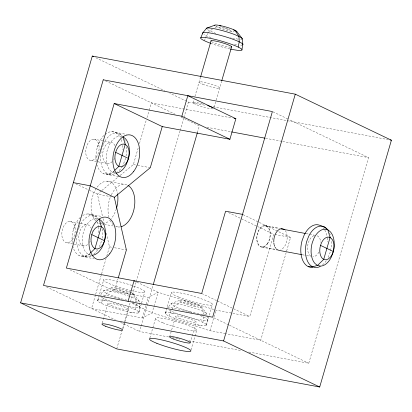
<?xml version="1.0" encoding="UTF-8"?>
<svg xmlns="http://www.w3.org/2000/svg" width="412" height="412" viewBox="0 0 412 412"><rect width="100%" height="100%" fill="white"/><g stroke="black" fill="none" stroke-linecap="round" stroke-linejoin="round"><path stroke-width="0.31" stroke-dasharray="2.06 1.54" d="M138.921 312.126L139.797 306.816L139.091 301.079L133.72 294.065M206.582 324.826L207.457 319.516L206.989 315.69M135.182 309.675L136.166 304.437L136.068 302.485M202.843 322.375L203.827 317.137L203.729 315.185M95.491 294.915L91.552 308.49L142.294 318.012L152.095 312.852L209.955 330.712L224.993 333.535M95.672 294.297L101.409 274.557M101.589 273.939L106.069 258.515M106.785 256.048L109.474 246.793L106.023 231.75M120.067 175.481L133.375 164.527L138.571 146.636M139.467 143.551L146.281 120.103M146.996 117.636L148.969 110.849M149.149 110.236L151.297 102.83L232.09 117.997M97.608 300.873L103.783 279.619M102.315 323.039L108.037 303.34M257.448 226.466L273.661 234.237L249.76 316.498L215.929 310.148L158.069 292.283L148.268 297.449L114.438 291.099L118.007 278.821M116.72 348.907L121.916 331.016M122.632 328.549L124.249 322.993M124.424 322.38L136.078 282.277M136.254 281.659L179.993 131.114M180.173 130.501L183.757 118.156M183.937 117.544L188.418 102.119L169.888 93.241M122.972 328.668L124.98 321.757M125.078 321.412L128.595 309.314M193.058 102.789L194.134 99.086M194.917 96.398L200.51 77.152M138.72 312.816L141.532 303.139M141.558 303.057L144.895 291.562M142.294 318.012L148.268 297.449M168.642 336.964L139.606 331.516L141.043 326.577M141.223 325.959L146.966 306.193M147.146 305.58L153.063 285.197M197.384 132.654L199.357 125.861L180.827 116.982M214.065 107.208L216.001 100.554M216.125 100.126L221.605 81.272M149.844 338.092L155.669 318.049M165.269 313.573L171.444 292.319M169.626 336.954L175.697 316.04M190.179 342.923L196.256 322.014M190.983 349.953L196.782 329.991M206.381 325.516L212.556 304.262M209.955 330.712L215.929 310.148M259.308 222.428L290.578 237.41L260.703 340.24L225.616 333.653M248.802 352.013L308.763 363.271L368.508 157.611L289.183 119.598M103.85 135.512A21.589 13.04 -79.4 0 0 99.287 142.13L97.33 147.254A21.589 13.04 -79.4 0 0 96.3 161.828M103.417 144.349L103.814 143.247A20.945 12.648 -79.4 0 1 122.189 135.986M80.355 217.387A21.589 13.04 -79.4 0 0 75.386 224.391L73.429 229.52A21.589 13.04 -79.4 0 0 72.399 244.089M79.32 227.167L79.918 225.513A20.945 12.648 -79.4 0 1 98.288 218.247M99.431 246.628L101.326 241.653A20.945 12.648 -79.4 0 0 101.646 240.49M328.189 257.407L330.084 252.432A20.945 12.648 -79.4 0 0 331.279 239.774M97.33 147.254L99.287 142.13M73.429 229.52L75.386 224.391M103.216 144.9L101.919 148.222A20.945 12.648 -79.4 0 0 103 168.832A20.945 12.648 -79.4 0 0 115.345 173.437M79.099 227.718L78.017 230.488A20.945 12.648 -79.4 0 0 79.104 251.099A20.945 12.648 -79.4 0 0 91.449 255.703M204.398 40.731L205.284 38.491M205.511 37.93L206.397 35.684L207.911 33.454M101.352 303.325L103.474 298.108M169.013 316.025L171.135 310.813M97.809 300.183L99.215 296.882M165.47 312.883L166.875 309.582M208.261 32.939L209.651 30.874L212.396 29.303M104.169 297.078L106.605 293.468L113.738 289.384L131.758 292.767L133.076 293.493A11.469 1.457 16.2 0 1 131.237 294.467L130.527 294.348M171.83 309.778L174.266 306.168L181.398 302.084L199.418 305.467L200.737 306.198A11.469 1.457 16.2 0 1 198.898 307.167L196.787 306.832A11.469 1.457 16.2 0 1 183.381 302.938L180.075 301.357A11.469 1.457 16.2 0 1 181.919 300.384L184.025 300.719A11.469 1.457 16.2 0 1 197.436 304.612L199.418 305.467L203.564 311.668L205.712 312.852A18.648 2.369 16.2 0 1 202.719 314.428L199.861 313.975M113.959 171.114L112.625 172.412L107.779 173.756L103.371 173.581M90.063 253.375L88.729 254.673L83.878 256.017L79.47 255.842M101.337 190.9L97.397 194.145L102.428 216.079M101.831 190.493L119.573 175.888M215.136 27.733L216.784 26.79L229.834 29.242M111.879 287.72L103.587 290.764L99.915 295.229A20.945 2.663 16.2 0 1 104.257 295.167L108.104 295.775A20.945 2.663 16.2 0 1 121.967 299.236M179.544 300.42L171.248 303.464L167.576 307.934A20.945 2.663 16.2 0 1 171.917 307.867L175.764 308.475A20.945 2.663 16.2 0 1 190.205 312.111M114.382 173.874L115.566 173.473M90.48 256.14L91.665 255.739M110.993 174.523L106.682 174.369L119.212 176.722M87.092 256.784L82.781 256.63L94.06 258.746M215.903 26.306L218.767 27.645A11.469 1.457 16.2 0 0 232.177 31.539L234.284 31.873M234.459 44.352L237.879 44.887M116.364 288.019L114.258 287.684A11.469 1.457 16.2 0 0 112.414 288.652L115.721 290.239A11.469 1.457 16.2 0 0 129.126 294.132L116.364 288.019A11.469 1.457 16.2 0 1 129.775 291.912M131.629 301.187L135.059 301.728A18.648 2.369 16.2 0 0 138.051 300.152L132.679 297.577A18.648 2.369 16.2 0 0 129.316 296.316M106.25 300.745L102.284 300.116A21.589 2.745 16.2 0 0 103.062 304.102A21.589 2.745 16.2 0 0 130.28 312.255L134.25 312.883A21.589 2.745 16.2 0 0 133.467 308.897A21.589 2.745 16.2 0 0 106.25 300.745L102.284 300.116M173.91 313.444L169.945 312.816A21.589 2.745 16.2 0 0 170.722 316.802A21.589 2.745 16.2 0 0 197.94 324.955L201.911 325.583A21.589 2.745 16.2 0 0 201.128 321.597A21.589 2.745 16.2 0 0 173.91 313.444L169.945 312.816M130.28 312.255L134.25 312.883M197.94 324.955L201.911 325.583M238.105 39.135L234.675 38.594A18.648 2.369 16.2 0 1 230.54 37.719M188.418 102.119L206.124 105.441M213.076 106.749L388.871 139.745M206.932 127.282L231.549 131.902M265.632 138.298L282.04 141.378M282.673 141.496L368.508 157.611M112.007 131.66L126.417 134.363M93.761 139.158L110.674 142.336M133.375 164.527L137.134 165.233M137.757 165.351L150.287 167.705M91.098 160.515L97.361 161.689M97.989 161.808L108.011 163.693M107.171 181.131L124.084 184.303M264.89 225.503L279.3 228.207M111.801 196.848L97.397 194.145L89.955 190.581M264.787 225.853L279.197 228.557M306.137 233.614L314.907 235.262M274.912 234.469L290.578 237.41M88.106 213.921L101.888 216.506M262.228 246.855L279.145 250.032M262.125 247.205L277.791 250.146M302.223 254.734L305.982 255.44M306.605 255.558L310.365 256.264M103.726 224.19L101.846 223.84A21.589 13.04 -79.4 0 0 103.587 223.685M104.354 224.308L113.125 225.956M115.628 226.425L118.764 227.012M69.86 221.424L79.882 223.304M80.51 223.422L86.778 224.597M109.474 246.793L111.982 247.262M114.485 247.73L126.391 249.966M67.197 242.781L84.115 245.954M172.427 337.675L178.108 338.746M178.741 338.865L180.003 339.102M188.84 340.76L241.226 350.591M121.828 136.537L120.098 136.156A18.648 11.258 -79.4 0 0 109.113 145.199L107.424 149.628A18.648 11.258 -79.4 0 0 110.133 170.47L112.625 172.412L114.927 172.916M97.927 218.803L96.202 218.422A18.648 11.258 -79.4 0 0 85.217 227.465L83.528 231.894A18.648 11.258 -79.4 0 0 86.232 252.736L88.729 254.673L91.026 255.183M115.319 132.448L119.367 133.859L122.477 136.387M91.418 214.709L95.471 216.12L98.082 218.247M223.474 27.372L232.177 31.539M272.971 111.832L288.606 119.32M95.775 57.726L164.676 90.743M105.554 80.912L175.038 114.206M243.095 214.657L258.731 222.15M228.495 212.592L256.872 226.188M75.654 183.726L89.383 190.308M201.7 293.473L216.758 300.683M217.335 300.961L249.76 316.498M184.025 300.719L196.787 306.832M213.802 317.765L228.856 324.98M229.433 325.259L308.763 363.271M136.902 282.143L158.069 292.283L152.095 312.852L130.928 302.707M69.855 269.731L114.438 291.099M46.386 286.845L115.288 319.861M120.5 322.359L139.606 331.516M207.504 29.69L212.875 32.26A18.648 2.369 16.2 0 0 216.238 33.526M201.38 306.765L206.752 313.779L206.912 315.051M131.758 292.767L135.903 298.968L136.042 301.898M103.005 218.587L104.154 223.603A21.589 13.04 -79.4 0 0 109.597 220.374M203.703 314.598L203.564 311.668L200.34 310.277A18.648 2.369 16.2 0 0 178.535 303.943L175.11 303.407A18.648 2.369 16.2 0 0 172.118 304.983L177.49 307.553A18.648 2.369 16.2 0 0 199.29 313.887M212.819 108.892A10.794 1.37 16.2 0 1 194.928 104.015A10.794 1.37 16.2 0 1 202.416 103.906M119.918 226.955A21.589 13.04 -79.4 0 1 115.973 226.456M113.449 224.911A21.589 13.04 -79.4 0 1 110.241 220.59M109.01 217.32A21.589 13.04 -79.4 0 1 110.401 196.982M111.364 194.773A21.589 13.04 -79.4 0 1 127.401 185.091M87.581 244.584A10.794 6.52 -79.4 0 1 79.295 241.303A10.794 6.52 -79.4 0 1 82.235 227.022A10.794 6.52 -79.4 0 1 91.037 227.81M91.907 230.535A10.794 6.52 -79.4 0 1 92.061 231.565M90.177 241.303A10.794 6.52 -79.4 0 1 89.507 242.411M112.291 161.555A10.794 6.52 -79.4 0 1 103.453 159.784A10.794 6.52 -79.4 0 1 105.884 145.06A10.794 6.52 -79.4 0 1 114.933 145.549M114.371 158.455A10.794 6.52 -79.4 0 1 113.753 159.609M95.625 220.858A21.589 13.04 -79.4 0 1 97.582 186.579A21.589 13.04 -79.4 0 1 117.554 193.671M116.344 208.833A21.589 13.04 -79.4 0 1 111.183 218.695M100.713 223.737A21.589 13.04 -79.4 0 1 97.016 222.125M285.233 230.54A10.794 6.52 -79.4 0 1 286.747 241.211A10.794 6.52 -79.4 0 1 280.891 249.698M277.487 249.636A10.794 6.52 -79.4 0 1 276.035 248.544M100.518 221.584A20.945 12.648 -79.4 0 1 101.872 225.333M102.521 228.995A20.945 12.648 -79.4 0 1 101.79 239.897M97.562 249.904A20.945 12.648 -79.4 0 1 93.818 254.127M82.621 215.61A21.589 13.04 -79.4 0 1 96.341 219.787M97.299 221.908A21.589 13.04 -79.4 0 1 98.489 226.461M98.576 227.038A21.589 13.04 -79.4 0 1 98.818 233.037M89.713 253.89A21.589 13.04 -79.4 0 1 72.867 246.345M200.253 315.587A20.945 2.663 16.2 0 1 202.925 320.248L199.073 319.645A20.945 2.663 16.2 0 1 169.389 310.143M190.782 312.286A20.945 2.663 16.2 0 1 191.925 312.646M105.075 134.4A21.589 13.04 -79.4 0 1 120.242 137.526M121.2 139.647A21.589 13.04 -79.4 0 1 122.065 142.542M122.549 145.354A21.589 13.04 -79.4 0 1 122.761 149.535M114.433 170.903A21.589 13.04 -79.4 0 1 97.103 165.253M329.507 232.852A20.945 12.648 -79.4 0 1 330.769 236.694M326.319 260.683A20.945 12.648 -79.4 0 1 322.575 264.906M317.188 235.772A10.794 6.52 -79.4 0 1 320.819 242.344M318.934 252.082A10.794 6.52 -79.4 0 1 312.873 256.733M310.705 256.048A10.794 6.52 -79.4 0 1 307.692 245.47A10.794 6.52 -79.4 0 1 313.784 235.71M323.085 227.682A21.589 13.04 -79.4 0 1 324.486 229.51M324.8 230.03A21.589 13.04 -79.4 0 1 327.246 237.24M327.334 237.812A21.589 13.04 -79.4 0 1 327.622 241.962M242.647 44.893A20.945 2.663 16.2 0 1 239.563 45.083M211.011 37.641A20.945 2.663 16.2 0 1 203.94 34.345M241.638 39.197A18.648 2.369 16.2 0 1 240.593 39.3M230.746 47.195A10.794 1.37 16.2 0 1 220.93 45.222A10.794 1.37 16.2 0 1 211.588 41.627M229.793 48.93A21.589 2.745 16.2 0 1 210.867 43.394M124.419 139.323A20.945 12.648 -79.4 0 1 125.912 143.649M126.422 146.729A20.945 12.648 -79.4 0 1 126.057 155.839M125.542 158.229A20.945 12.648 -79.4 0 1 125.227 159.393L123.332 164.362A20.945 12.648 -79.4 0 1 122.75 165.5M122.441 166.057A20.945 12.648 -79.4 0 1 117.714 171.861M126.948 300.178A18.648 2.369 16.2 0 1 109.829 294.853L104.457 292.283A18.648 2.369 16.2 0 1 107.45 290.702L110.874 291.243A18.648 2.369 16.2 0 1 128.714 296.104M132.592 302.887A20.945 2.663 16.2 0 1 135.265 307.548L131.413 306.94A20.945 2.663 16.2 0 1 101.285 297.181M133.488 286.021A21.589 2.745 16.2 0 1 144.972 291.959A21.589 2.745 16.2 0 1 132.097 290.821M131.469 290.671A21.589 2.745 16.2 0 1 103.505 279.908A21.589 2.745 16.2 0 1 132.88 285.804M267.27 243.811A10.794 6.52 -79.4 0 0 266.549 225.894A10.794 6.52 -79.4 0 0 256.861 238.826A10.794 6.52 -79.4 0 0 267.27 243.811M72.239 239.738A10.794 6.52 -79.4 0 0 71.518 221.821A10.794 6.52 -79.4 0 0 61.831 234.752A10.794 6.52 -79.4 0 0 72.239 239.738M96.14 157.472A10.794 6.52 -79.4 0 0 95.414 139.555A10.794 6.52 -79.4 0 0 85.732 152.486A10.794 6.52 -79.4 0 0 96.14 157.472M179.313 318.409A10.794 1.37 16.2 0 0 196.153 322.359A10.794 1.37 16.2 0 0 182.315 316.828A10.794 1.37 16.2 0 0 179.313 318.409M162.895 322.787A21.589 2.745 16.2 0 0 196.581 330.682A21.589 2.745 16.2 0 0 168.899 319.624A21.589 2.745 16.2 0 0 162.895 322.787M202.75 84.249A10.794 1.37 16.2 0 0 219.591 88.194A10.794 1.37 16.2 0 0 205.748 82.668A10.794 1.37 16.2 0 0 202.75 84.249M178.674 297.057A21.589 2.745 16.2 0 0 212.36 304.952A21.589 2.745 16.2 0 0 184.674 293.895A21.589 2.745 16.2 0 0 178.674 297.057M267.167 244.162A10.794 6.52 -79.4 0 0 266.446 226.245A10.794 6.52 -79.4 0 0 256.764 239.176A10.794 6.52 -79.4 0 0 267.167 244.162M111.652 305.709A10.794 1.37 16.2 0 0 128.493 309.659A10.794 1.37 16.2 0 0 114.649 304.128A10.794 1.37 16.2 0 0 111.652 305.709"/><path stroke-width="0.62" d="M241.968 49.533L242.843 44.223L242.138 38.486L236.766 31.472M238.229 47.081L239.212 41.844L238.95 36.374L234.804 30.174L232.821 29.319A11.469 1.457 16.2 0 0 219.411 25.426L217.304 25.091A11.469 1.457 16.2 0 0 214.822 25.492M20.6 302.851L92.298 56.063L295.28 94.163L391.4 140.219L319.702 387.007L116.72 348.907L20.6 302.851L223.582 340.951L319.702 387.007M181.841 116.241L187.815 95.677L235.875 118.707L229.901 139.271L181.841 116.241L114.181 103.541L66.378 268.068L201.7 293.473L225.601 211.207L242.519 214.384M118.362 277.59L126.391 249.966L114.309 197.322L90.28 185.807L73.367 182.629M114.181 103.541L162.24 126.572L150.287 167.705L114.309 197.322M128.065 301.337L134.039 280.768L135.188 281.319M200.685 76.534L211.083 40.747M153.243 284.579L197.384 132.654M221.78 80.654L231.642 46.721M223.582 340.951L295.28 94.163M115.648 152.337L116.689 149.613A11.469 6.927 -79.4 0 1 123.445 144.051L125.212 144.442L126.747 145.637A11.469 6.927 -79.4 0 1 128.41 158.45L127.375 161.174A11.469 6.927 -79.4 0 1 120.618 166.736L118.847 166.35L117.312 165.155A11.469 6.927 -79.4 0 1 115.648 152.337L128.41 158.45M91.747 234.598L92.788 231.879A11.469 6.927 -79.4 0 1 99.544 226.317L101.311 226.703L102.846 227.898A11.469 6.927 -79.4 0 1 104.514 240.716L103.474 243.441A11.469 6.927 -79.4 0 1 96.717 249.002L94.951 248.611L93.416 247.416A11.469 6.927 -79.4 0 1 91.747 234.598L104.514 240.716M320.51 245.377L321.545 242.658A11.469 6.927 -79.4 0 1 328.302 237.096L330.074 237.482L331.608 238.677A11.469 6.927 -79.4 0 1 333.272 251.495L332.232 254.219A11.469 6.927 -79.4 0 1 325.475 259.781L323.708 259.39L322.174 258.195A11.469 6.927 -79.4 0 1 320.51 245.377L333.272 251.495M200.855 37.59L202.962 32.641L206.633 28.171L214.93 25.127M114.85 170.244L118.847 166.35L125.212 144.442L122.977 136.789L125.469 138.731A18.648 11.258 -79.4 0 1 128.178 159.573L126.489 164.002A18.648 11.258 -79.4 0 1 116.096 173.03M90.506 252.942L94.951 248.611L101.311 226.703L99.076 219.055L101.573 220.997A18.648 11.258 -79.4 0 1 104.277 241.839L102.588 246.263A18.648 11.258 -79.4 0 1 92.195 255.296M308.228 266.621L312.636 266.796L317.487 265.452L320.361 266.085A18.648 11.258 -79.4 0 0 331.346 257.042L333.035 252.613A18.648 11.258 -79.4 0 0 330.331 231.771L324.229 226.899L320.181 225.488A21.589 13.04 -79.4 0 0 304.144 235.17L302.187 240.299A21.589 13.04 -79.4 0 0 312.693 267.352M233.558 29.942L236.122 30.9A11.469 1.457 16.2 0 1 236.658 31.837M390.133 139.982L391.4 140.219M233.98 118.352L235.875 118.707M231.549 131.902L264.998 138.18M162.24 126.572L229.901 139.271M281.077 228.907L305.508 233.496M278.414 250.264L301.594 254.616M219.411 25.426L221.151 26.26M92.298 56.063L93.457 56.614M207.71 105.539A10.794 1.37 16.2 0 1 213.112 107.882M127.916 185.364A21.589 13.04 -79.4 0 1 134.374 207.287A21.589 13.04 -79.4 0 1 121.087 226.729M117.636 194.243A21.589 13.04 -79.4 0 1 116.524 208.24M273.779 242.004A10.794 6.52 -79.4 0 1 277.266 231.096A10.794 6.52 -79.4 0 1 284.46 229.731M275.716 248.168A10.794 6.52 -79.4 0 1 275.139 247.303M274.655 246.309A10.794 6.52 -79.4 0 1 274.268 245.186M274.114 244.589A10.794 6.52 -79.4 0 1 273.856 243.07M327.046 229.026A20.945 12.648 -79.4 0 0 308.676 236.292L306.775 241.262A20.945 12.648 -79.4 0 0 307.862 261.872A20.945 12.648 -79.4 0 0 320.206 266.476M230.406 49.069A21.589 2.745 16.2 0 0 233.326 49.661L237.297 50.29A21.589 2.745 16.2 0 0 236.514 46.304A21.589 2.745 16.2 0 0 209.296 38.151L205.331 37.523A21.589 2.745 16.2 0 0 210.867 43.394M210.985 41.092A10.794 1.37 16.2 0 1 221.697 42.591A10.794 1.37 16.2 0 1 231.539 47.066M206.458 28.763A18.648 2.369 16.2 0 1 210.496 28.109L213.921 28.649A18.648 2.369 16.2 0 1 235.726 34.984L241.097 37.559A18.648 2.369 16.2 0 1 241.968 39.078M202.771 33.305A20.945 2.663 16.2 0 1 207.303 32.574L211.15 33.181A20.945 2.663 16.2 0 1 233.506 39.475A20.945 2.663 16.2 0 1 242.647 44.893M103.237 79.799L43.492 285.459L212.643 317.209L272.394 111.554L103.237 79.799M330.074 237.482L323.708 259.39L317.487 265.452L314.989 263.51A18.648 11.258 -79.4 0 1 312.286 242.668L313.975 238.244A18.648 11.258 -79.4 0 1 324.96 229.201L327.834 229.834L330.074 237.482M173.339 338.978A10.794 1.37 16.2 0 0 190.179 342.923A10.794 1.37 16.2 0 0 176.336 337.397A10.794 1.37 16.2 0 0 173.339 338.978M156.921 343.351A21.589 2.745 16.2 0 0 190.607 351.245A21.589 2.745 16.2 0 0 162.925 340.188A21.589 2.745 16.2 0 0 156.921 343.351M133.679 171.459A21.589 13.04 -79.4 0 0 132.237 135.62A21.589 13.04 -79.4 0 0 112.867 161.483A21.589 13.04 -79.4 0 0 133.679 171.459M105.678 326.278A10.794 1.37 16.2 0 0 122.519 330.223A10.794 1.37 16.2 0 0 108.675 324.697A10.794 1.37 16.2 0 0 105.678 326.278M109.777 253.72A21.589 13.04 -79.4 0 0 108.335 217.886A21.589 13.04 -79.4 0 0 88.966 243.75A21.589 13.04 -79.4 0 0 109.777 253.72"/></g></svg>
